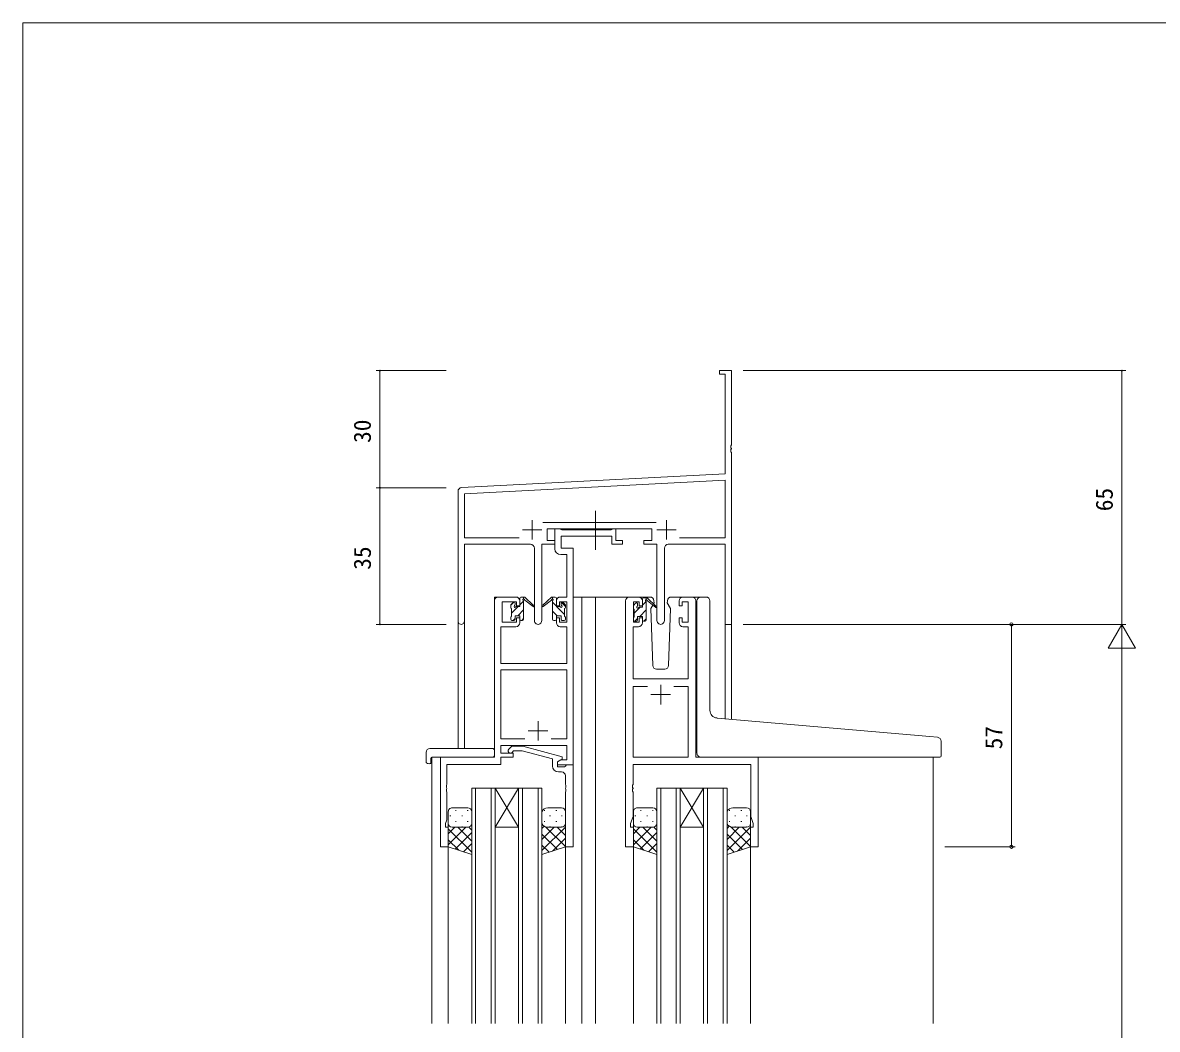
# Model space of a CAD drawing. Units: millimetres, scale not verified. Extents: x -567 to 567, y -403 to 403.
# Drawn here: x -562.7 to -272.2, y 141.1 to 399 of the extents above; entities that cross this region are included whole.
import ezdxf
from ezdxf.enums import TextEntityAlignment as Align

# ---------------------------------------------------------------- set-up
doc = ezdxf.new("R2010")
doc.units = ezdxf.units.MM
doc.header["$LTSCALE"] = 2
doc.linetypes.add('CHAIN2', pattern=[12, 9, -1, 1, -1])
for name, color, linetype, lineweight in [('0-1_USER1', 4, 'Continuous', 9), ('0-2_YKK_ZWAK', 2, 'Continuous', 9), ('0-3_YKK_11', 7, 'Continuous', 9), ('0-4_YKK_12', 6, 'Continuous', 9), ('0-5_YKK_13', 7, 'Continuous', 9)]:
    doc.layers.add(name, color=color, linetype=linetype, lineweight=lineweight)
doc.styles.add('ＭＳ ゴシック', font='')
doc.styles.get('ＭＳ ゴシック').set_extended_font_data('MS Gothic')

msp = doc.modelspace()

# ---------------------------------------------------------------- linework, layer by layer
at = {"layer": '0-1_USER1', "linetype": 'CHAIN2'}
msp.add_line((-416.045, 263.917), (-416.045, 273.905), dxfattribs=at)
at = {"layer": '0-1_USER1'}
for p, q in [((-437.743, 249.75), (-436.946, 250.547)), ((-437.655, 249.959), (-437.155, 250.459)), ((-436.643, 250.247), (-436.643, 249.908)), ((-435.443, 249.805), (-434.448, 250.8)), ((-435.143, 251.847), (-434.353, 251.847)), ((-434.443, 251.347), (-434.443, 251.847)), ((-434.443, 246.147), (-434.443, 250.747)), ((-434.16, 251.777), (-431.977, 249.729)), ((-432.01, 249.384), (-434.15, 251.081)), ((-427.326, 251.777), (-429.509, 249.729)), ((-429.476, 249.384), (-427.336, 251.081)), ((-426.342, 251.847), (-427.133, 251.847)), ((-427.042, 251.347), (-427.042, 251.847)), ((-427.042, 246.147), (-427.042, 250.747)), ((-426.042, 249.504), (-427.042, 250.504)), ((-424.842, 250.247), (-424.842, 249.908)), ((-423.742, 249.449), (-424.754, 250.46)), ((-423.83, 249.959), (-424.33, 250.459)), ((-406.254, 249.759), (-405.754, 250.259)), ((-405.242, 250.047), (-405.242, 249.708)), ((-402.056, 251.847), (-405.043, 251.847)), ((-404.042, 249.775), (-403.097, 250.72)), ((-403.742, 251.647), (-402.952, 251.647)), ((-403.042, 251.147), (-403.042, 251.647)), ((-403.042, 245.947), (-403.042, 250.547)), ((-402.759, 251.577), (-400.576, 249.529)), ((-400.609, 249.184), (-402.749, 250.881)), ((-393.643, 251.847), (-396.63, 251.847)), ((-390.045, 221.3), (-390.045, 250.847)), ((-389.045, 251.847), (-387.745, 251.847)), ((-386.745, 222.844), (-386.745, 250.847)), ((-437.743, 249.147), (-437.743, 249.747)), ((-437.543, 247.705), (-435.8, 249.447)), ((-437.543, 246.847), (-437.543, 248.947)), ((-436.643, 247.047), (-436.643, 246.147)), ((-436.643, 247.047), (-435.443, 247.047)), ((-435.955, 247.047), (-434.443, 248.559)), ((-435.443, 247.047), (-435.443, 246.147)), ((-425.831, 247.047), (-427.042, 248.259)), ((-424.842, 247.047), (-426.042, 247.047)), ((-426.042, 247.047), (-426.042, 246.147)), ((-423.942, 247.404), (-425.986, 249.447)), ((-424.842, 247.047), (-424.842, 246.147)), ((-423.942, 246.847), (-423.942, 248.947)), ((-423.742, 249.147), (-423.742, 249.747)), ((-406.342, 248.947), (-406.342, 249.547)), ((-406.142, 247.675), (-404.57, 249.247)), ((-406.142, 246.647), (-406.142, 248.747)), ((-404.725, 246.847), (-403.042, 248.53)), ((-401.364, 249.783), (-401.885, 248.88)), ((-401.885, 248.88), (-401.377, 234.312)), ((-397.309, 234.312), (-396.8, 248.88)), ((-437.743, 246.147), (-437.743, 246.647)), ((-436.943, 245.847), (-437.443, 245.847)), ((-437.155, 245.847), (-436.643, 246.359)), ((-434.743, 245.847), (-435.143, 245.847)), ((-434.91, 245.847), (-434.443, 246.314)), ((-426.742, 245.847), (-426.342, 245.847)), ((-424.651, 245.868), (-424.822, 246.039)), ((-424.542, 245.847), (-424.042, 245.847)), ((-423.742, 246.147), (-423.742, 246.647)), ((-406.342, 245.947), (-406.342, 246.447)), ((-405.542, 245.647), (-406.042, 245.647)), ((-405.925, 245.647), (-405.242, 246.33)), ((-405.242, 246.847), (-405.242, 245.947)), ((-405.242, 246.847), (-404.042, 246.847)), ((-404.042, 246.847), (-404.042, 245.947)), ((-403.342, 245.647), (-403.742, 245.647)), ((-403.68, 245.647), (-403.042, 246.284)), ((-400.377, 233.347), (-398.309, 233.347)), ((-390.045, 211.832), (-390.045, 221.3)), ((-330.458, 216.086), (-384.92, 220.851)), ((-328.458, 215.911), (-330.458, 216.086)), ((-458.431, 213.035), (-442.443, 213.035)), ((-441.943, 212.035), (-441.943, 212.535)), ((-327.545, 211.132), (-327.545, 214.915)), ((-459.431, 212.035), (-459.431, 209.66)), ((-458.243, 210.547), (-458.243, 209.655)), ((-457.943, 210.847), (-442.443, 210.847)), ((-441.943, 211.347), (-441.943, 212.035)), ((-389.045, 210.832), (-330.545, 210.832)), ((-327.845, 210.832), (-330.545, 210.832)), ((-448.743, 197.847), (-452.743, 197.847)), ((-428.243, 197.847), (-424.743, 197.847)), ((-401.343, 197.847), (-405.343, 197.847)), ((-380.843, 197.847), (-377.343, 197.847)), ((-453.743, 196.847), (-453.743, 193.847)), ((-453.323, 195.767), (-453.123, 195.767)), ((-451.908, 197.182), (-451.708, 197.182)), ((-450.293, 195.767), (-450.093, 195.767)), ((-448.878, 197.182), (-448.678, 197.182)), ((-447.743, 193.847), (-447.743, 196.847)), ((-429.743, 193.847), (-429.743, 196.847)), ((-429.008, 197.182), (-429.208, 197.182)), ((-427.593, 195.767), (-427.793, 195.767)), ((-425.978, 197.182), (-426.178, 197.182)), ((-424.563, 195.767), (-424.763, 195.767)), ((-423.743, 196.847), (-423.743, 193.847)), ((-406.343, 196.847), (-406.343, 193.847)), ((-405.923, 195.767), (-405.723, 195.767)), ((-404.508, 197.182), (-404.308, 197.182)), ((-402.893, 195.767), (-402.693, 195.767)), ((-401.478, 197.182), (-401.278, 197.182)), ((-400.343, 193.847), (-400.343, 196.847)), ((-382.343, 193.847), (-382.343, 196.847)), ((-381.608, 197.182), (-381.808, 197.182)), ((-380.193, 195.767), (-380.393, 195.767)), ((-378.578, 197.182), (-378.778, 197.182)), ((-377.163, 195.767), (-377.363, 195.767)), ((-376.343, 196.847), (-376.343, 193.847)), ((-449.223, 192.847), (-453.743, 188.327)), ((-452.051, 192.847), (-453.743, 191.156)), ((-453.743, 192.479), (-447.743, 186.479)), ((-453.158, 192.937), (-453.123, 192.937)), ((-452.743, 192.847), (-448.743, 192.847)), ((-452.743, 192.847), (-448.743, 192.847)), ((-451.908, 194.352), (-451.708, 194.352)), ((-451.283, 192.847), (-447.743, 189.307)), ((-450.293, 192.937), (-450.093, 192.937)), ((-448.878, 194.352), (-448.678, 194.352)), ((-448.487, 192.88), (-447.743, 192.136)), ((-429.167, 193.112), (-429.743, 192.536)), ((-423.743, 192.879), (-429.743, 186.879)), ((-426.603, 192.847), (-429.743, 189.707)), ((-429.008, 194.352), (-429.208, 194.352)), ((-428.719, 192.903), (-423.743, 187.927)), ((-424.743, 192.847), (-428.243, 192.847)), ((-424.743, 192.847), (-428.243, 192.847)), ((-427.593, 192.937), (-427.793, 192.937)), ((-425.978, 194.352), (-426.178, 194.352)), ((-425.835, 192.847), (-423.743, 190.756)), ((-424.563, 192.937), (-424.763, 192.937)), ((-423.771, 193.612), (-423.743, 193.584)), ((-401.823, 192.847), (-406.343, 188.327)), ((-404.651, 192.847), (-406.343, 191.156)), ((-406.343, 192.479), (-400.343, 186.479)), ((-405.758, 192.937), (-405.723, 192.937)), ((-405.343, 192.847), (-401.343, 192.847)), ((-405.343, 192.847), (-401.343, 192.847)), ((-404.508, 194.352), (-404.308, 194.352)), ((-403.883, 192.847), (-400.343, 189.307)), ((-402.893, 192.937), (-402.693, 192.937)), ((-401.478, 194.352), (-401.278, 194.352)), ((-401.087, 192.88), (-400.343, 192.136)), ((-381.767, 193.112), (-382.343, 192.536)), ((-376.343, 192.879), (-382.343, 186.879)), ((-379.203, 192.847), (-382.343, 189.707)), ((-381.608, 194.352), (-381.808, 194.352)), ((-381.319, 192.903), (-376.343, 187.927)), ((-377.343, 192.847), (-380.843, 192.847)), ((-377.343, 192.847), (-380.843, 192.847)), ((-380.193, 192.937), (-380.393, 192.937)), ((-378.578, 194.352), (-378.778, 194.352)), ((-378.435, 192.847), (-376.343, 190.756)), ((-377.163, 192.937), (-377.363, 192.937)), ((-376.371, 193.612), (-376.343, 193.584)), ((-453.743, 189.651), (-451.038, 186.946)), ((-447.743, 191.499), (-451.981, 187.26)), ((-429.743, 191.099), (-425.804, 187.16)), ((-423.743, 190.051), (-427.048, 186.746)), ((-406.343, 189.651), (-403.638, 186.946)), ((-400.343, 191.499), (-404.581, 187.26)), ((-382.343, 191.099), (-378.404, 187.16)), ((-376.343, 190.051), (-379.648, 186.746)), ((-447.743, 188.67), (-449.86, 186.553)), ((-429.743, 188.27), (-427.926, 186.453)), ((-400.343, 188.67), (-402.46, 186.553)), ((-382.343, 188.27), (-380.526, 186.453))]:
    msp.add_line(p, q, dxfattribs=at)
for points in [[(-436.182, 249.447), (-435.443, 249.447), (-435.443, 251.547)], [(-425.303, 249.447), (-426.042, 249.447), (-426.042, 251.547)], [(-404.781, 249.247), (-404.042, 249.247), (-404.042, 251.347)], [(-401.057, 250.882), (-401.038, 250.347), (-401.182, 250.098)], [(-396.8, 248.88), (-397.648, 250.347), (-397.629, 250.882)], [(-458.431, 209.155), (-458.243, 209.155), (-458.243, 209.655)], [(-447.743, 193.847), (-447.743, 185.847), (-453.743, 187.847), (-453.743, 193.847)], [(-429.743, 193.847), (-429.743, 185.847), (-423.743, 187.847), (-423.743, 193.847)], [(-400.343, 193.847), (-400.343, 185.847), (-406.343, 187.847), (-406.343, 193.847)], [(-382.343, 193.847), (-382.343, 185.847), (-376.343, 187.847), (-376.343, 193.847)]]:
    msp.add_lwpolyline(points, dxfattribs=at)
for centre, radius, start, end in [((-437.443, 249.747), 0.3, 135, 180), ((-436.943, 250.247), 0.3, 0, 135), ((-436.943, 249.908), 0.3, 303.05573, 0), ((-435.143, 251.547), 0.3, 90, 180), ((-434.443, 251.147), 0.2, 20.88332, 233.1301), ((-434.743, 250.747), 0.3, 0, 53.1301), ((-434.353, 251.547), 0.3, 49.89741, 90), ((-433.976, 251.326), 0.3, 200.88332, 234.62002), ((-427.51, 251.326), 0.3, 305.37998, 339.11668), ((-427.133, 251.547), 0.3, 90, 130.10259), ((-427.042, 251.147), 0.2, 306.8699, 159.11668), ((-426.742, 250.747), 0.3, 126.8699, 180), ((-426.342, 251.547), 0.3, 0, 90), ((-424.542, 250.247), 0.3, 45, 180), ((-424.542, 249.908), 0.3, 180, 236.94427), ((-424.042, 249.747), 0.3, 0, 45), ((-405.542, 250.047), 0.3, 0, 135), ((-403.742, 251.347), 0.3, 90, 180), ((-403.042, 250.947), 0.2, 20.88332, 233.1301), ((-403.342, 250.547), 0.3, 0, 53.1301), ((-402.952, 251.347), 0.3, 49.89741, 90), ((-402.575, 251.125), 0.3, 200.88332, 234.62002), ((-402.056, 250.847), 1, 2, 90), ((-396.63, 250.847), 1, 90, 178), ((-389.045, 250.847), 1, 90, 180), ((-387.745, 250.847), 1, 0, 90), ((-437.543, 249.147), 0.2, 180, 270), ((-436.643, 249.447), 0.25, 123.05573, 326.94427), ((-436.182, 249.147), 0.3, 90, 146.94427), ((-431.894, 249.547), 0.2, 234.62002, 114.62002), ((-429.592, 249.547), 0.2, 65.37998, 305.37998), ((-425.303, 249.147), 0.3, 33.05573, 90), ((-424.842, 249.447), 0.25, 213.05573, 56.94427), ((-423.942, 249.147), 0.2, 270, 0), ((-406.042, 249.547), 0.3, 135, 180), ((-406.142, 248.947), 0.2, 180, 270), ((-405.242, 249.247), 0.25, 123.05573, 326.94427), ((-405.542, 249.708), 0.3, 303.05573, 0), ((-404.781, 248.947), 0.3, 90, 146.94427), ((-400.493, 249.347), 0.2, 234.62002, 114.62002), ((-437.543, 246.647), 0.2, 90, 180), ((-437.443, 246.147), 0.3, 180, 270), ((-436.943, 246.147), 0.3, 270, 0), ((-435.143, 246.147), 0.3, 180, 270), ((-434.743, 246.147), 0.3, 270, 0), ((-426.742, 246.147), 0.3, 180, 270), ((-426.342, 246.147), 0.3, 270, 0), ((-424.542, 246.147), 0.3, 180, 270), ((-424.042, 246.147), 0.3, 270, 0), ((-423.942, 246.647), 0.2, 0, 90), ((-406.142, 246.447), 0.2, 90, 180), ((-406.042, 245.947), 0.3, 180, 270), ((-405.542, 245.947), 0.3, 270, 0), ((-403.742, 245.947), 0.3, 180, 270), ((-403.342, 245.947), 0.3, 270, 0), ((-400.377, 234.347), 1, 182, 270), ((-398.309, 234.347), 1, 270, 358), ((-384.745, 222.844), 2, 180, 265), ((-328.545, 214.915), 1, 0, 85), ((-458.431, 212.035), 1, 90.00506, 180), ((-442.443, 212.535), 0.5, 0, 90.0011), ((-458.967, 209.643), 0.462, 177.95347, 223.0495), ((-458.661, 210.286), 1.153, 236.12301, 281.50529), ((-457.943, 210.547), 0.3, 90, 180), ((-442.443, 211.347), 0.5, 270, 0), ((-389.045, 211.832), 1, 180, 224.427), ((-389.045, 211.832), 1, 224.427, 270), ((-389.045, 211.832), 1, 224.427, 238.63306), ((-327.845, 211.132), 0.3, 270, 0), ((-452.743, 196.847), 1, 90.0001, 180.0001), ((-448.743, 196.847), 1, 0.0001, 90.0001), ((-428.305, 196.315), 1.534, 87.6883, 159.69129), ((-424.743, 196.847), 1, 359.9999, 89.9999), ((-405.343, 196.847), 1, 90.0001, 180.0001), ((-401.343, 196.847), 1, 0.0001, 90.0001), ((-380.905, 196.315), 1.534, 87.6883, 159.69129), ((-377.343, 196.847), 1, 359.9999, 89.9999), ((-452.743, 193.847), 1, 180.0001, 270.0001), ((-452.743, 193.847), 1, 180.0001, 270.0001), ((-448.743, 193.847), 1, 270.0001, 0.0001), ((-448.743, 193.847), 1, 270.0001, 0.0001), ((-428.305, 194.379), 1.534, 200.30854, 272.31156), ((-428.305, 194.379), 1.534, 200.30854, 272.31156), ((-424.743, 193.847), 1, 269.9999, 359.9999), ((-424.743, 193.847), 1, 269.9999, 359.9999), ((-405.343, 193.847), 1, 180.0001, 270.0001), ((-405.343, 193.847), 1, 180.0001, 270.0001), ((-401.343, 193.847), 1, 270.0001, 0.0001), ((-401.343, 193.847), 1, 270.0001, 0.0001), ((-380.905, 194.379), 1.534, 200.30854, 272.31156), ((-380.905, 194.379), 1.534, 200.30854, 272.31156), ((-377.343, 193.847), 1, 269.9999, 359.9999), ((-377.343, 193.847), 1, 269.9999, 359.9999)]:
    msp.add_arc(centre, radius, start, end, dxfattribs=at)
at = {"layer": '0-2_YKK_ZWAK'}
for p, q in [((-441.943, 211.147), (-441.943, 251.847)), ((-438.743, 251.847), (-441.943, 251.847)), ((-421.743, 251.847), (-416.043, 251.847)), ((-419.543, 251.847), (-419.543, 142.597)), ((-416.043, 251.847), (-416.043, 142.597)), ((-416.043, 251.847), (-407.343, 251.847)), ((-391.343, 251.847), (-389.283, 251.847)), ((-451.243, 245.662), (-451.243, 213.035)), ((-449.613, 245.662), (-449.613, 213.035)), ((-382.873, 244.847), (-382.873, 220.672)), ((-381.243, 244.847), (-382.873, 244.847)), ((-381.243, 244.847), (-381.243, 220.53)), ((-457.943, 210.847), (-457.943, 142.597)), ((-455.443, 210.847), (-457.943, 210.847)), ((-374.643, 210.847), (-352.542, 210.847)), ((-329.543, 210.828), (-329.543, 142.578)), ((-446.743, 202.843), (-446.743, 142.597)), ((-442.743, 142.597), (-442.743, 202.843)), ((-441.743, 202.843), (-435.743, 202.843)), ((-441.743, 202.843), (-435.743, 192.843)), ((-435.743, 202.843), (-441.743, 192.843)), ((-434.743, 202.843), (-434.743, 142.597)), ((-430.743, 142.597), (-430.743, 202.843)), ((-399.343, 202.843), (-399.343, 142.597)), ((-395.343, 142.597), (-395.343, 202.843)), ((-394.343, 202.843), (-388.343, 202.843)), ((-394.343, 202.843), (-388.343, 192.843)), ((-388.343, 202.843), (-394.343, 192.843)), ((-387.343, 202.843), (-387.343, 142.597)), ((-383.343, 142.597), (-383.343, 202.843)), ((-441.743, 192.843), (-435.743, 192.843)), ((-394.343, 192.843), (-388.343, 192.843)), ((-453.743, 188.347), (-453.743, 142.597)), ((-423.743, 188.347), (-423.743, 142.597)), ((-406.343, 188.347), (-406.343, 142.597)), ((-376.343, 188.347), (-376.343, 142.597))]:
    msp.add_line(p, q, dxfattribs=at)
for points in [[(-447.743, 142.597), (-447.743, 202.843), (-441.743, 202.843), (-441.743, 142.597)], [(-435.743, 142.597), (-435.743, 202.843), (-429.743, 202.843), (-429.743, 142.597)], [(-400.343, 142.597), (-400.343, 202.843), (-394.343, 202.843), (-394.343, 142.597)], [(-388.343, 142.597), (-388.343, 202.843), (-382.343, 202.843), (-382.343, 142.597)]]:
    msp.add_lwpolyline(points, dxfattribs=at)
at = {"layer": '0-3_YKK_11'}
for p, q in [((-451.243, 245.662), (-451.243, 278.898)), ((-432.243, 271.547), (-432.243, 266.547)), ((-429.551, 270.977), (-400.535, 270.977)), ((-397.843, 271.547), (-397.843, 266.547)), ((-434.743, 269.047), (-429.743, 269.047)), ((-400.343, 269.047), (-395.343, 269.047)), ((-394.493, 266.977), (-382.873, 266.977)), ((-431.693, 245.797), (-431.693, 264.347)), ((-398.393, 264.347), (-398.393, 245.797)), ((-436.443, 251.847), (-440.943, 251.847)), ((-408.343, 187.847), (-408.343, 250.847)), ((-407.343, 251.847), (-405.043, 251.847)), ((-393.643, 251.847), (-391.343, 251.847)), ((-401.843, 226.847), (-396.843, 226.847)), ((-399.343, 229.347), (-399.343, 224.347)), ((-395.993, 228.917), (-392.273, 228.917)), ((-430.743, 220.047), (-430.743, 215.047)), ((-434.094, 215.477), (-440.313, 215.477)), ((-433.243, 217.547), (-428.243, 217.547)), ((-424.743, 207.047), (-425.543, 207.047))]:
    msp.add_line(p, q, dxfattribs=at)
for points in [[(-450.295, 279.897), (-382.873, 283.43), (-382.873, 308.947), (-384.243, 308.947), (-384.243, 309.847), (-381.243, 309.847), (-381.243, 290.806), (-381.363, 290.622), (-381.363, 290.072), (-381.243, 289.889), (-381.243, 289.806), (-381.363, 289.622), (-381.363, 289.072), (-381.243, 288.889), (-381.243, 244.847), (-382.873, 244.847), (-382.873, 265.347), (-397.393, 265.347)], [(-394.493, 266.977), (-382.873, 266.977), (-382.873, 281.798), (-449.613, 278.3), (-449.613, 266.977), (-435.593, 266.977)], [(-400.293, 245.797), (-400.293, 265.347), (-403.643, 265.347), (-403.643, 266.347), (-401.643, 266.347), (-401.643, 269.347), (-428.443, 269.347), (-428.443, 266.347), (-426.443, 266.347), (-426.443, 265.347), (-429.793, 265.347), (-429.793, 245.797)], [(-421.743, 208.847), (-421.743, 251.847), (-421.743, 264.347), (-424.813, 264.347), (-424.813, 267.417), (-411.843, 267.417), (-411.843, 265.347), (-409.143, 265.347), (-409.143, 266.347), (-410.843, 266.347), (-410.843, 269.347), (-411.543, 269.347), (-411.818, 269.167), (-412.002, 269.047), (-424.655, 269.047), (-424.839, 269.167), (-425.113, 269.347), (-426.443, 269.347), (-426.443, 264.217)], [(-432.693, 265.347), (-449.613, 265.347), (-449.613, 245.662)], [(-424.943, 262.717), (-423.373, 262.717), (-423.373, 251.847), (-425.043, 251.847)], [(-441.943, 250.847), (-441.943, 210.847), (-455.743, 210.847), (-455.743, 187.847), (-453.743, 187.847), (-453.743, 192.847), (-454.443, 192.847), (-454.443, 193.847), (-454.113, 194.754), (-454.113, 201.889), (-454.233, 202.072), (-454.233, 202.622), (-454.113, 202.806), (-454.113, 202.889), (-454.233, 203.072), (-454.233, 203.622), (-454.113, 203.806), (-454.113, 208.947), (-440.313, 208.947), (-440.313, 210.847), (-437.143, 210.847), (-437.143, 211.847), (-440.313, 211.847), (-440.313, 213.847), (-423.373, 213.847), (-423.373, 210.147), (-424.877, 210.147), (-425.743, 209.647), (-425.743, 208.847), (-421.743, 208.847)], [(-435.443, 245.247), (-435.443, 246.547), (-436.243, 246.547), (-436.243, 245.447), (-439.943, 245.447), (-439.943, 250.647), (-436.243, 250.647), (-436.243, 249.547), (-435.443, 249.547), (-435.443, 250.847)], [(-426.043, 250.847), (-426.043, 249.547), (-425.243, 249.547), (-425.243, 250.647), (-423.373, 250.647), (-423.373, 245.447), (-425.243, 245.447), (-425.243, 246.547), (-426.043, 246.547), (-426.043, 245.247)], [(-390.343, 250.847), (-390.343, 210.847), (-374.343, 210.847), (-374.343, 187.847), (-376.343, 187.847), (-376.343, 192.847), (-375.643, 192.847), (-375.643, 193.847), (-376.273, 195.578), (-376.273, 208.917), (-406.413, 208.917), (-406.413, 203.806), (-406.533, 203.622), (-406.533, 203.072), (-406.413, 202.889), (-406.413, 202.806), (-406.533, 202.622), (-406.533, 202.072), (-406.413, 201.889), (-406.413, 195.578), (-407.043, 193.847), (-407.043, 192.847), (-406.343, 192.847), (-406.343, 187.847), (-408.343, 187.847)], [(-404.043, 250.847), (-404.043, 249.547), (-404.843, 249.547), (-404.843, 250.647), (-406.343, 250.647), (-406.343, 245.447), (-404.843, 245.447), (-404.843, 246.547), (-404.043, 246.547), (-404.043, 245.247)], [(-394.643, 245.247), (-394.643, 246.547), (-393.843, 246.547), (-393.843, 245.447), (-392.343, 245.447), (-392.343, 250.647), (-393.843, 250.647), (-393.843, 249.547), (-394.643, 249.547), (-394.643, 250.847)], [(-425.043, 244.247), (-423.373, 244.247), (-423.373, 234.847), (-440.313, 234.847), (-440.313, 244.247), (-436.443, 244.247)], [(-405.043, 244.247), (-406.413, 244.247), (-406.413, 230.847), (-392.273, 230.847), (-392.273, 244.247), (-393.643, 244.247)], [(-434.094, 215.477), (-440.313, 215.477), (-440.313, 233.217), (-423.373, 233.217), (-423.373, 215.477), (-427.393, 215.477)], [(-395.993, 228.917), (-392.273, 228.917), (-392.273, 210.847), (-406.413, 210.847), (-406.413, 228.917), (-402.693, 228.917)], [(-438.267, 212.872), (-437.492, 213.647), (-434.646, 213.647), (-424.543, 210.94), (-424.543, 210.34), (-425.743, 209.647), (-425.743, 208.347), (-423.943, 208.347), (-423.743, 208.547), (-423.443, 208.847), (-421.743, 208.847)], [(-427.043, 208.547), (-427.043, 210.368), (-434.804, 212.447), (-436.995, 212.447), (-437.419, 212.023)], [(-421.743, 208.847), (-421.743, 187.847), (-423.743, 187.847), (-423.743, 201.889), (-423.623, 202.072), (-423.623, 202.622), (-423.743, 202.806), (-423.743, 202.889), (-423.623, 203.072), (-423.623, 203.622), (-423.743, 203.806), (-423.743, 206.047)]]:
    msp.add_lwpolyline(points, dxfattribs=at)
for centre, radius, start, end in [((-450.243, 278.898), 1, 93.00003, 180), ((-432.693, 264.347), 1, 0.00001, 89.99999), ((-397.393, 264.347), 1, 90.00001, 179.99999), ((-424.943, 264.217), 1.5, 180.00001, 269.99999), ((-440.943, 250.847), 1, 90.00001, 179.99999), ((-436.443, 250.847), 1, 0.00001, 89.99999), ((-425.043, 250.847), 1, 90.00001, 179.99999), ((-407.343, 250.847), 1, 90.00001, 179.99999), ((-405.043, 250.847), 1, 0.00001, 89.99999), ((-393.643, 250.847), 1, 90.00001, 179.99999), ((-391.343, 250.847), 1, 0.00001, 89.99999), ((-450.428, 245.662), 0.815, 179.99999, 0.00001), ((-436.443, 245.247), 1, 270.00001, 359.99999), ((-430.743, 245.797), 0.95, 179.99999, 0.00001), ((-425.043, 245.247), 1, 180.00001, 269.99999), ((-405.043, 245.247), 1, 270.00001, 359.99999), ((-399.343, 245.797), 0.95, 179.99999, 0.00001), ((-393.643, 245.247), 1, 180.00001, 269.99999), ((-437.843, 212.447), 0.6, 134.99999, 315.00001), ((-425.543, 208.547), 1.5, 180.00001, 269.99999), ((-424.743, 206.047), 1, 0.00001, 89.99999)]:
    msp.add_arc(centre, radius, start, end, dxfattribs=at)
at = {"layer": '0-4_YKK_12'}
for p, q in [((-454.243, 309.847), (-472.243, 309.847)), ((-471.243, 279.847), (-471.243, 309.847)), ((-378.243, 309.847), (-280.243, 309.847)), ((-281.243, 244.847), (-281.243, 309.847)), ((-454.243, 279.847), (-472.243, 279.847)), ((-454.243, 279.847), (-472.243, 279.847)), ((-471.243, 279.847), (-471.243, 244.847)), ((-454.243, 244.847), (-472.243, 244.847)), ((-378.243, 244.847), (-280.243, 244.847)), ((-378.243, 244.847), (-280.243, 244.847)), ((-326.543, 244.847), (-308.543, 244.847)), ((-309.543, 187.847), (-309.543, 244.847)), ((-281.243, 244.847), (-284.743, 238.785)), ((-281.243, 244.847), (-277.743, 238.785)), ((-281.243, 244.847), (-281.243, 232.723)), ((-284.743, 238.785), (-277.743, 238.785)), ((-281.243, 237.847), (-281.243, -148.153)), ((-326.543, 187.847), (-308.543, 187.847))]:
    msp.add_line(p, q, dxfattribs=at)
for centre in [(-309.543, 244.847), (-309.543, 187.847)]:
    msp.add_circle(centre, 0.425, dxfattribs=at)
for centre, start, end in [((-471.243, 309.847), 90, 270), ((-471.243, 309.847), 270, 90), ((-281.243, 309.847), 90, 270), ((-281.243, 309.847), 270, 90), ((-471.243, 279.847), 90, 270), ((-471.243, 279.847), 90, 270), ((-471.243, 279.847), 270, 90), ((-471.243, 279.847), 270, 90), ((-471.243, 244.847), 90, 270), ((-471.243, 244.847), 270, 90)]:
    msp.add_arc(centre, 0.106, start, end, dxfattribs=at)
at = {"layer": '0-5_YKK_13'}
for p in [(537.274, 399), (-562.726, -351)]:
    msp.add_line(p, (-562.726, 399), dxfattribs=at)

# ---------------------------------------------------------------- texts
at = {"layer": '0-4_YKK_12', "style": 'ＭＳ ゴシック'}
for s, p in [('30', (-472.243, 291.327)), ('65', (-282.243, 273.827)), ('35', (-472.243, 258.827)), ('57', (-310.543, 212.827))]:
    msp.add_text(s, height=4.399, rotation=90, dxfattribs=at).set_placement(p, align=Align.BOTTOM_LEFT)

doc.saveas('drawing.dxf')
